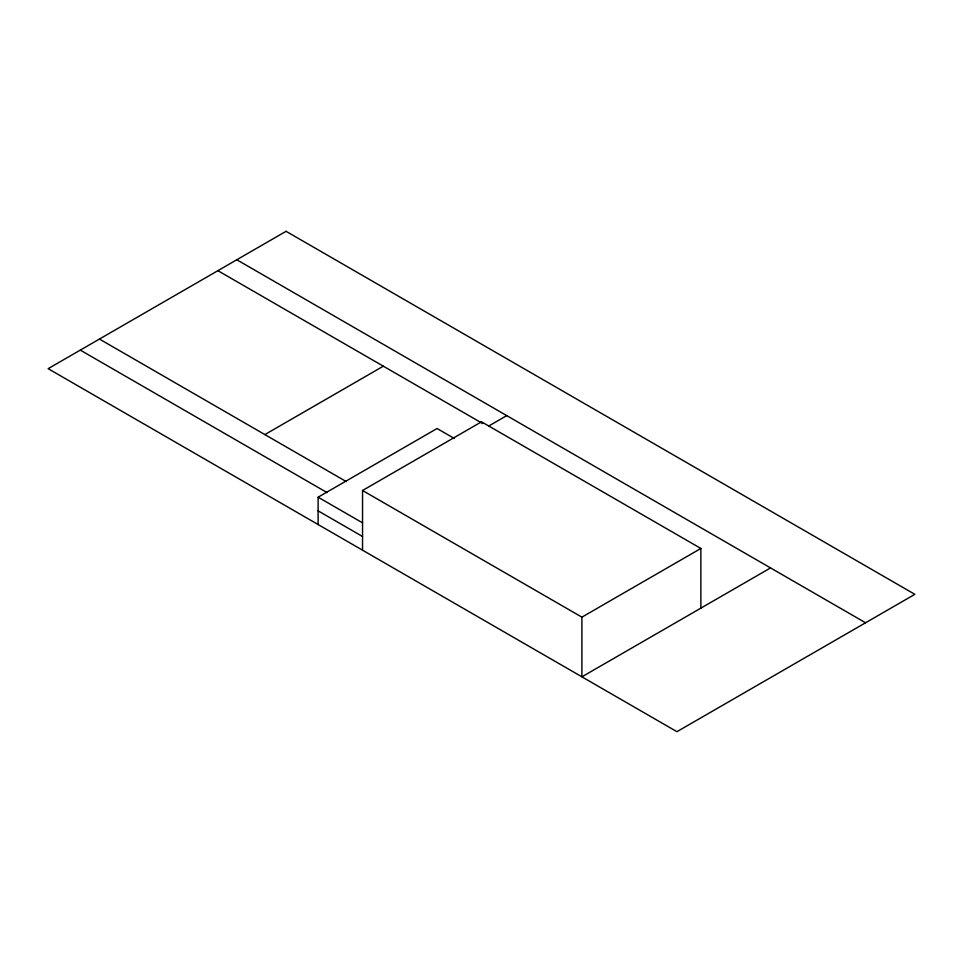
<?xml version="1.0" encoding="UTF-8"?>
<svg xmlns="http://www.w3.org/2000/svg" width="963" height="963" viewBox="0 0 963 963"><rect width="100%" height="100%" fill="white"/><g stroke="black" fill="none" stroke-linecap="round" stroke-linejoin="round"><path stroke-width="1.44" d="M264.873 434.578L383.334 366.193M318.115 524.534L318.115 497.197L437.082 428.511L454.355 438.49M362.545 550.186L362.545 490.492L481.5 421.818L700.871 548.465L700.871 608.147M488.686 426.055L506.755 415.619M362.545 490.492L581.905 617.151L700.871 548.465M770.544 567.917L581.905 676.833L581.905 617.151M236.79 259.757L865.568 622.784M217.891 270.675L482.716 423.564M99.43 339.06L346.259 481.572M80.29 350.111L327.119 492.623M318.115 497.197L362.545 522.849M318.115 510.859L362.545 536.511M286.071 231.313L48.15 368.673L676.929 731.687L914.85 594.327L286.071 231.313"/></g></svg>
